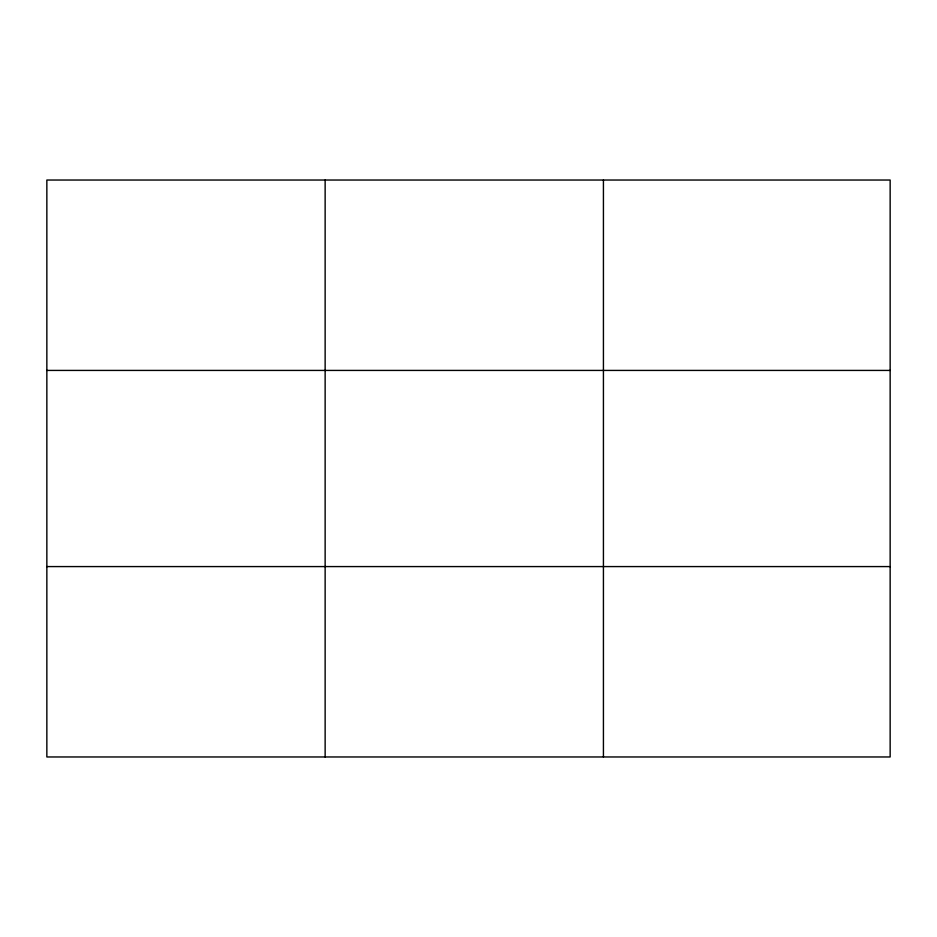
<?xml version="1.0" encoding="UTF-8"?>
<svg xmlns="http://www.w3.org/2000/svg" width="937" height="937" viewBox="0 0 937 937"><rect width="100%" height="100%" fill="white"/><g stroke="black" fill="none" stroke-linecap="round" stroke-linejoin="round"><path stroke-width="1.41" d="M325.139 180.033L325.139 756.967M603.428 180.033L603.428 756.967M890.15 566.58L890.15 756.967L46.85 756.967L46.85 180.033L890.15 180.033L890.15 566.58L46.85 566.58M46.85 370.42L890.15 370.42"/></g></svg>
